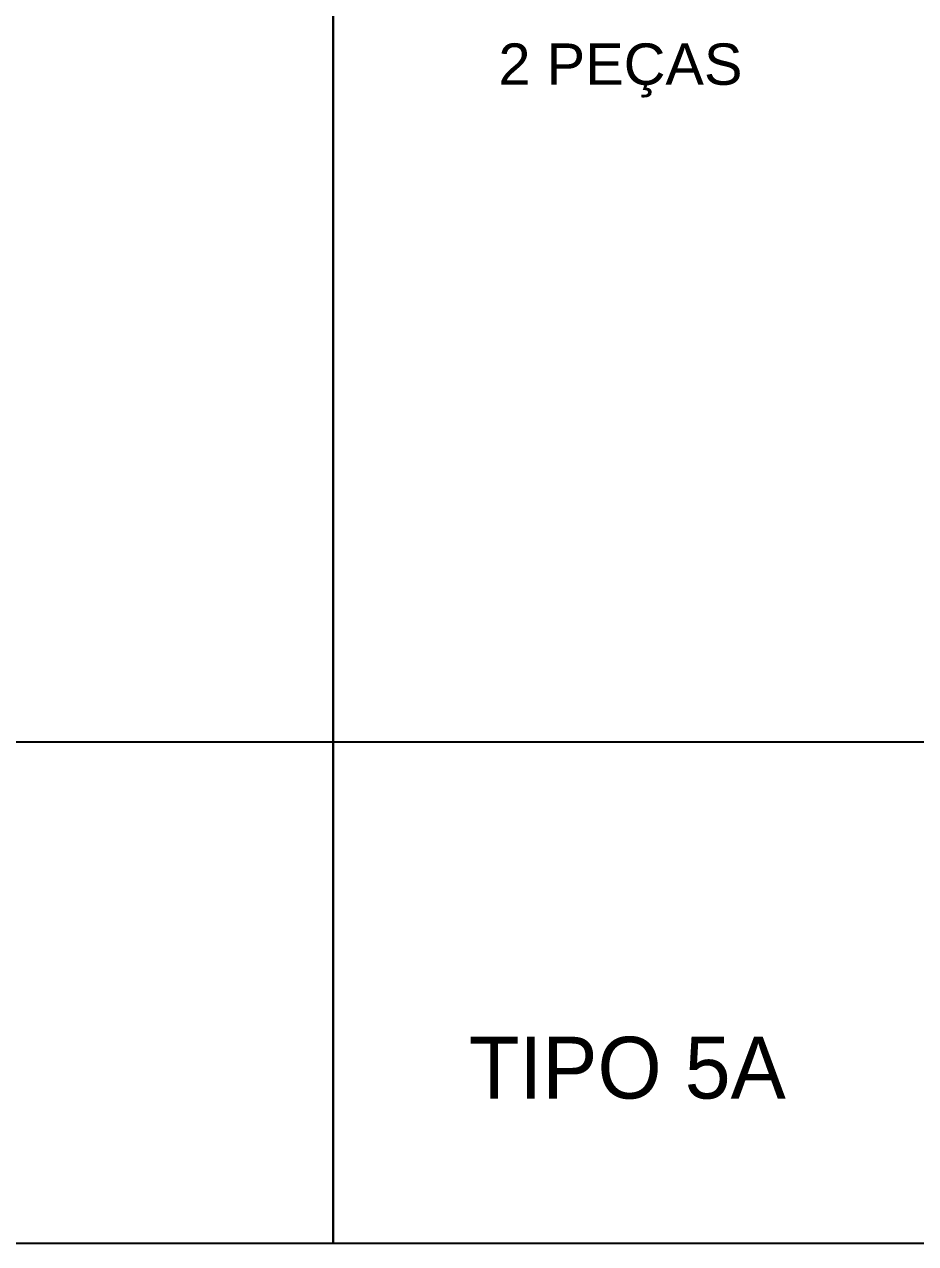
# Model space of a CAD drawing. Extents: x 15230 to 21265, y 3128 to 7338.
# Drawn here: x 18101.5 to 18411.7, y 3634 to 4058.5 of the extents above; entities that cross this region are included whole.
import ezdxf

# ---------------------------------------------------------------- set-up
doc = ezdxf.new("R2010")
doc.units = 0
for name, color, linetype in [('COTA', 241, 'Continuous'), ('TIRAS REESCORAMENTO', 252, 'Continuous'), ('VIGAS', 3, 'Continuous')]:
    doc.layers.add(name, color=color, linetype=linetype)
doc.styles.add('R80-50', font='arial.ttf', dxfattribs={"height": 10})
doc.styles.add('ROMAS860', font='ROMAS860.SHX', dxfattribs={"height": 8.5})

msp = doc.modelspace()

# ---------------------------------------------------------------- linework, layer by layer
at = {"layer": 'TIRAS REESCORAMENTO', "linetype": 'ByBlock'}
for p, q in [((18208.99, 3808.6), (17584.71, 3808.6)), ((18833.27, 3808.6), (18208.99, 3808.6))]:
    msp.add_line(p, q, dxfattribs=at)
at = {"layer": 'VIGAS'}
for points in [[(18208.99, 3633.99), (17584.71, 3633.99), (17584.71, 4598.78), (18208.99, 4598.78)], [(18833.27, 3633.99), (18208.99, 3633.99), (18208.99, 4598.78), (18833.27, 4598.78)]]:
    msp.add_lwpolyline(points, close=True, dxfattribs=at)

# ---------------------------------------------------------------- texts
at = {"layer": 'COTA', "color": 7, "style": 'ROMAS860'}
msp.add_text('TIPO 5A', height=21.505, dxfattribs=at).set_placement((18256.27, 3684.51))
at = {"layer": 'VIGAS', "color": 7, "insert": (18266.52, 4051.89), "char_height": 14.4, "attachment_point": 1, "style": 'R80-50'}
msp.add_mtext_dynamic_manual_height_columns('2 PEÇAS', width=162.221, gutter_width=50, heights=[-18.78], dxfattribs=at)

doc.saveas('drawing.dxf')
